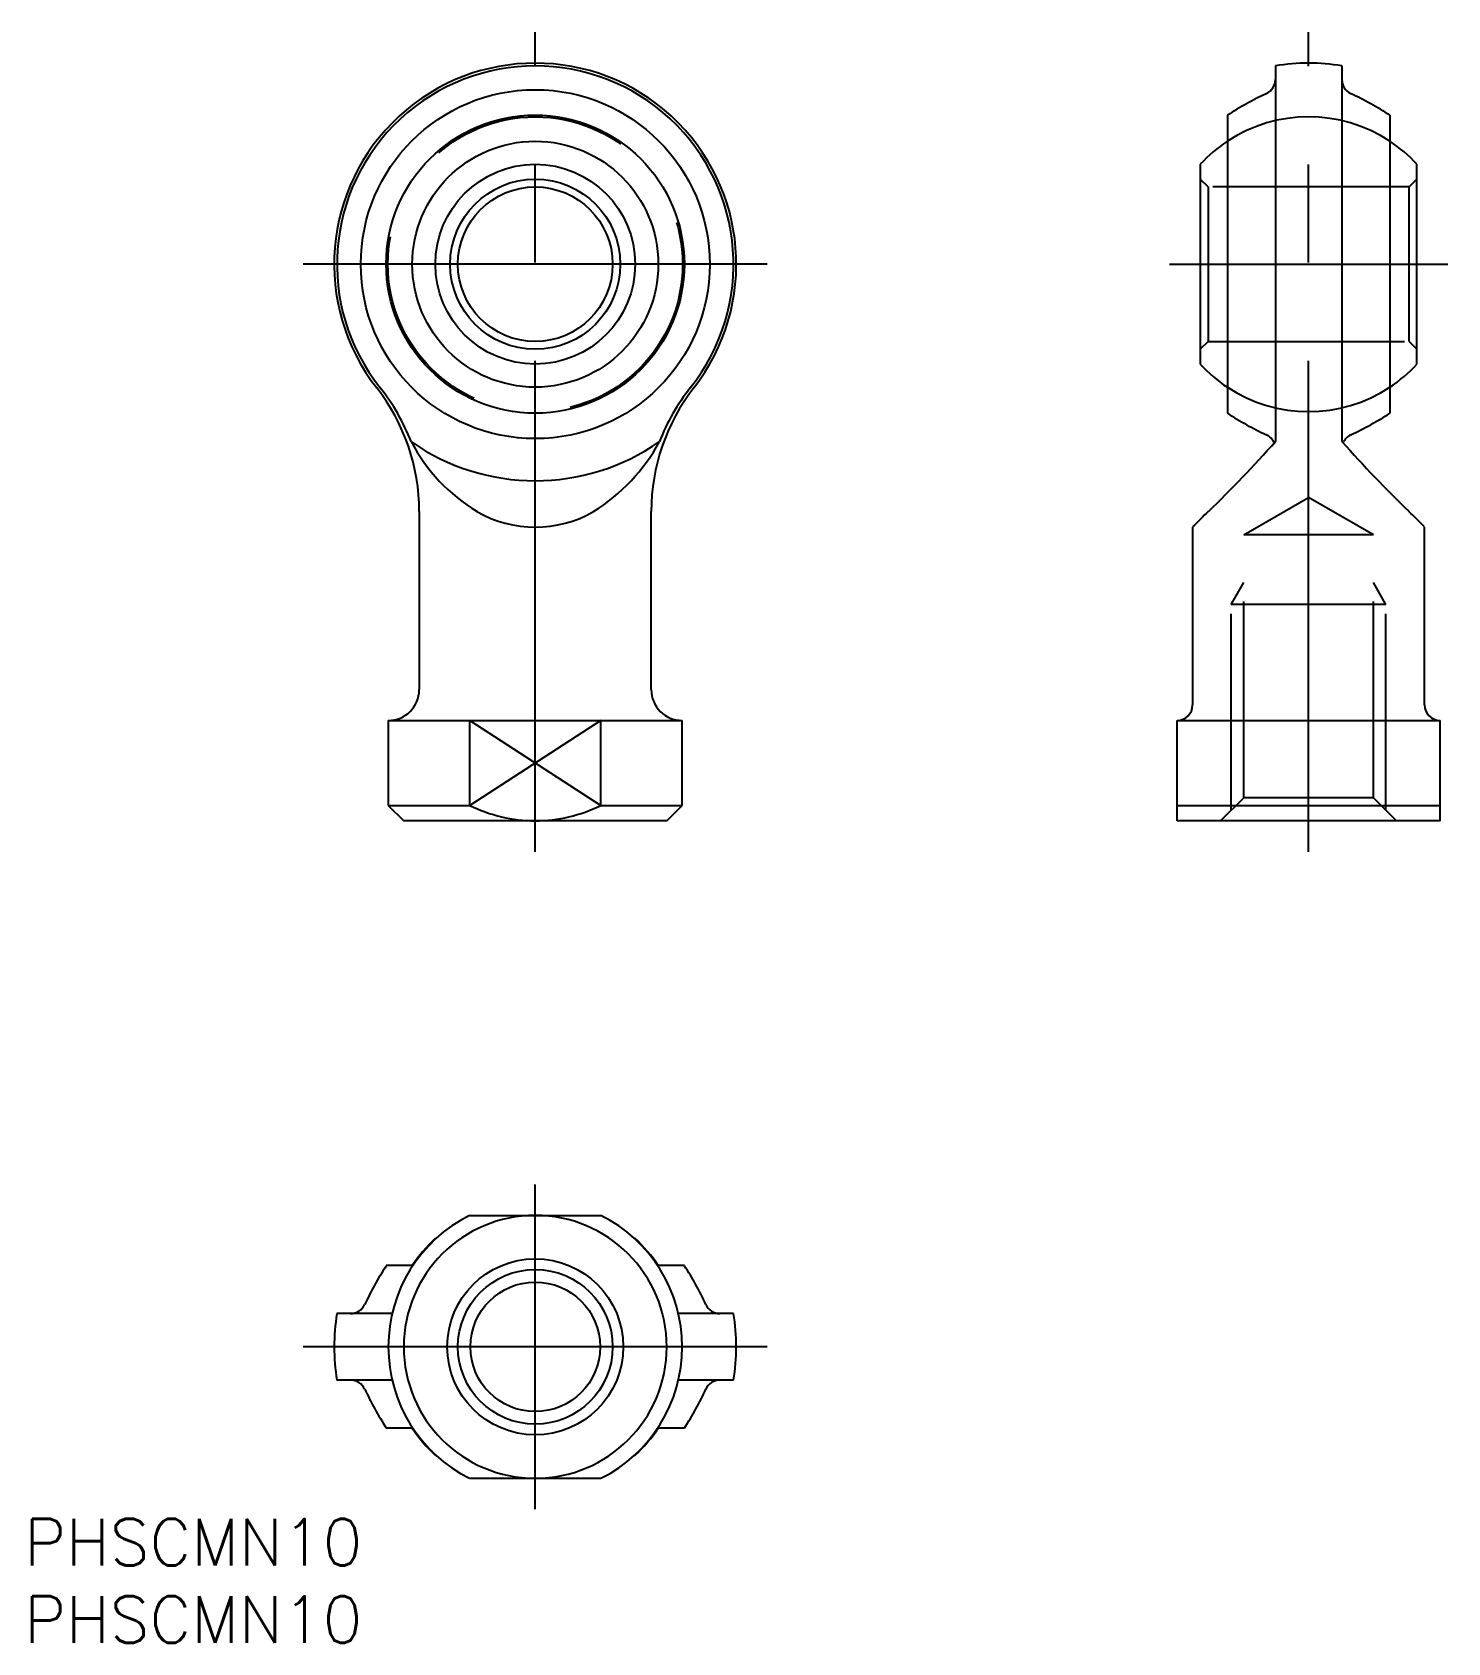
# Model space of a CAD drawing. Extents: x -33 to 59, y -19 to 85.
import ezdxf

# ---------------------------------------------------------------- set-up
doc = ezdxf.new("R2010")
doc.units = 0
doc.linetypes.add('CENTER', pattern=[50.8, 31.75, -6.35, 6.35, -6.35])
doc.linetypes.add('DASHED', pattern=[19.05, 12.7, -6.35])
doc.layers.get('0').update_dxf_attribs({"linetype": 'CONTINUOUS'})
doc.layers.add('CENTER', color=1, linetype='CENTER')
doc.styles.get("Standard").update_dxf_attribs({"font": 'txt.shx', "height": 3, "bigfont": 'bigfont.shx'})

msp = doc.modelspace()

# ---------------------------------------------------------------- linework, layer by layer
at = {"color": 7, "linetype": 'CONTINUOUS'}
for p, q in [((47.85, 82.82), (47.85, 58.53)), ((52.15, 82.82), (52.15, 58.53)), ((44.75, 79.64), (44.75, 60.36)), ((55.25, 79.64), (55.25, 60.36)), ((43, 76.46), (43, 63.54)), ((57, 63.54), (57, 76.46)), ((-7.5, 54.01), (-7.5, 42.5)), ((7.5, 42.5), (7.5, 54.01)), ((42.5, 53), (42.5, 41.5)), ((57.5, 41.5), (57.5, 53)), ((-9.5, 40.5), (9.5, 40.5)), ((-9.5, 40.5), (-9.5, 35)), ((-4.24, 35), (-4.24, 40.5)), ((4.24, 35), (4.24, 40.5)), ((9.5, 35), (9.5, 40.5)), ((41.5, 40.5), (58.5, 40.5)), ((41.5, 34), (41.5, 40.5)), ((58.5, 34), (58.5, 40.5)), ((-9.5, 35), (-4.24, 35)), ((-9.5, 35), (-8.5, 34)), ((4.24, 35), (9.5, 35)), ((8.5, 34), (9.5, 35)), ((41.5, 35), (58.5, 35)), ((8.5, 34), (-8.5, 34)), ((58.5, 34), (41.5, 34)), ((-4.24, 8.5), (4.24, 8.5)), ((-6.42, 7), (-6.46, 7)), ((6.46, 7), (6.42, 7)), ((-7.92, 5.25), (-9.64, 5.25)), ((9.64, 5.25), (7.92, 5.25)), ((-9.25, 2.15), (-12.82, 2.15)), ((12.82, 2.15), (9.25, 2.15)), ((-9.25, -2.15), (-12.82, -2.15)), ((12.82, -2.15), (9.25, -2.15)), ((-7.92, -5.25), (-9.64, -5.25)), ((9.64, -5.25), (7.92, -5.25)), ((-6.46, -7), (-6.42, -7)), ((6.42, -7), (6.46, -7)), ((-4.24, -8.5), (4.24, -8.5))]:
    msp.add_line(p, q, dxfattribs=at)
at = {"color": 3, "linetype": 'DASHED'}
for p, q in [((43.5, 75), (43, 75.5)), ((43.5, 75), (43.5, 65)), ((56.5, 75), (43.5, 75)), ((56.5, 75), (57, 75.5)), ((56.5, 65), (56.5, 75)), ((43.5, 65), (43, 64.5)), ((43.5, 65), (56.5, 65)), ((56.5, 65), (57, 64.5)), ((45.81, 52.5), (50, 54.92)), ((54.19, 52.5), (50, 54.92)), ((45.81, 35.5), (45.81, 52.5)), ((54.19, 52.5), (45.81, 52.5)), ((54.19, 35.5), (54.19, 52.5)), ((45, 48), (45.81, 49.41)), ((55, 48), (54.19, 49.41)), ((45, 34.69), (45, 48)), ((55, 48), (45, 48)), ((55, 34.69), (55, 48)), ((45.81, 35.5), (44.31, 34)), ((54.19, 35.5), (45.81, 35.5)), ((54.19, 35.5), (55.69, 34))]:
    msp.add_line(p, q, dxfattribs=at)
at = {"color": 3, "linetype": 'CONTINUOUS'}
for p, q in [((4.24, 40.5), (-4.24, 35)), ((-4.24, 40.5), (4.24, 35))]:
    msp.add_line(p, q, dxfattribs=at)
at = {"color": 7, "linetype": 'CONTINUOUS'}
for centre, radius in [((0, 70), 11.28), ((0, 70), 9.64), ((0, 70), 7.95), ((0, 70), 6.46), ((0, 70), 5.5), ((0, 70), 5), ((0, 0), 5.69), ((0, 0), 4.19)]:
    msp.add_circle(centre, radius, dxfattribs=at)
at = {"color": 3, "linetype": 'DASHED'}
msp.add_circle((0, 70), 9.53, dxfattribs=at)
at = {"color": 3, "linetype": 'CONTINUOUS'}
msp.add_circle((0, 0), 5, dxfattribs=at)
at = {"color": 7, "linetype": 'CONTINUOUS'}
for centre, radius, start, end in [((0, 70), 13, 322.042, 217.958), ((0, 70), 12.82, 321.4152, 218.5848), ((50, 70), 13, 80.4804, 99.5196), ((46.85, 81.94), 1, 294.6074, 0), ((53.15, 81.94), 1, 180, 245.3926), ((55.18, 63.75), 19, 114.6074, 123.2875), ((44.82, 63.75), 19, 56.7125, 65.3926), ((50, 70), 9.53, 123.4481, 137.2995), ((50, 70), 9.53, 42.7005, 56.5519), ((50, 70), 9.53, 222.7005, 236.5519), ((50, 70), 9.53, 303.4481, 317.2995), ((-20.5, 54.01), 13, 0, 37.958), ((-20.27, 53.81), 13.12, 21.0711, 38.6214), ((20.5, 54.01), 13, 142.042, 180), ((20.27, 53.81), 13.12, 141.3779, 158.9296), ((55.18, 76.25), 19, 236.7125, 245.3926), ((44.82, 76.25), 19, 294.6074, 303.2875), ((0, 70), 14, 235.0023, 304.9977), ((2.3, 63.99), 11.68, 207.8576, 238.7094), ((-2.76, 64.43), 12.3, 302.0796, 331.3534), ((-9.37, 109.02), 76.31, 313.8738, 318.5789), ((46.85, 58.06), 1, 22.5578, 65.3926), ((115.74, 115.11), 85.11, 221.6645, 225.8827), ((53.15, 58.06), 1, 114.6074, 157.4116), ((0, 60.57), 7.57, 240.1282, 299.8718), ((230.09, -135.52), 265.96, 134.5492, 134.8572), ((-130.09, -135.52), 265.96, 45.1428, 45.4508), ((-9.5, 42.5), 2, 270, 0), ((9.5, 42.5), 2, 180, 270), ((41.5, 41.5), 1, 270, 0), ((58.5, 41.5), 1, 180, 270), ((0.17, 44.24), 10.24, 244.4494, 269.0252), ((-0.16, 44.2), 10.2, 270.923, 295.6024), ((0, 0), 9.5, 116.5254, 243.4746), ((0, 0), 8.5, 90, 270), ((0, 0), 8.5, 270, 90), ((0, 0), 9.5, 296.5254, 63.4746), ((0, 0), 9.53, 132.7005, 146.5519), ((0, 0), 9.53, 33.4481, 47.2995), ((6.25, -5.18), 19, 146.7125, 155.3926), ((-6.24, -5.18), 19, 24.6074, 33.2875), ((0, 0), 13, 170.4804, 189.5196), ((-11.94, 3.15), 1, 270, 335.3926), ((11.94, 3.15), 1, 204.6074, 270), ((0, 0), 13, 350.4804, 9.5196), ((-11.94, -3.15), 1, 24.6074, 90), ((6.25, 5.18), 19, 204.6074, 213.2875), ((-6.24, 5.18), 19, 326.7125, 335.3926), ((11.94, -3.15), 1, 90, 155.3926), ((0, 0), 9.53, 213.4481, 227.2995), ((0, 0), 9.53, 312.7005, 326.5519)]:
    msp.add_arc(centre, radius, start, end, dxfattribs=at)
at = {"color": 3, "linetype": 'DASHED'}
for start, end in [(56.5519, 123.4481), (236.5519, 303.4481)]:
    msp.add_arc((50, 70), 9.53, start, end, dxfattribs=at)
at = {"layer": 'CENTER', "color": 1, "linetype": 'CENTER'}
for p, q in [((0, 32), (0, 85)), ((50, 32), (50, 85)), ((15, 70), (-15, 70)), ((41, 70), (59, 70)), ((0, -10.5), (0, 10.5)), ((15, 0), (-15, 0))]:
    msp.add_line(p, q, dxfattribs=at)

# ---------------------------------------------------------------- texts
at = {"color": 7, "linetype": 'CONTINUOUS'}
for p in [(-33.04, -14.13), (-33.04, -19.13)]:
    msp.add_text('PHSCMN10', height=3, dxfattribs=at).set_placement(p)

doc.saveas('drawing.dxf')
